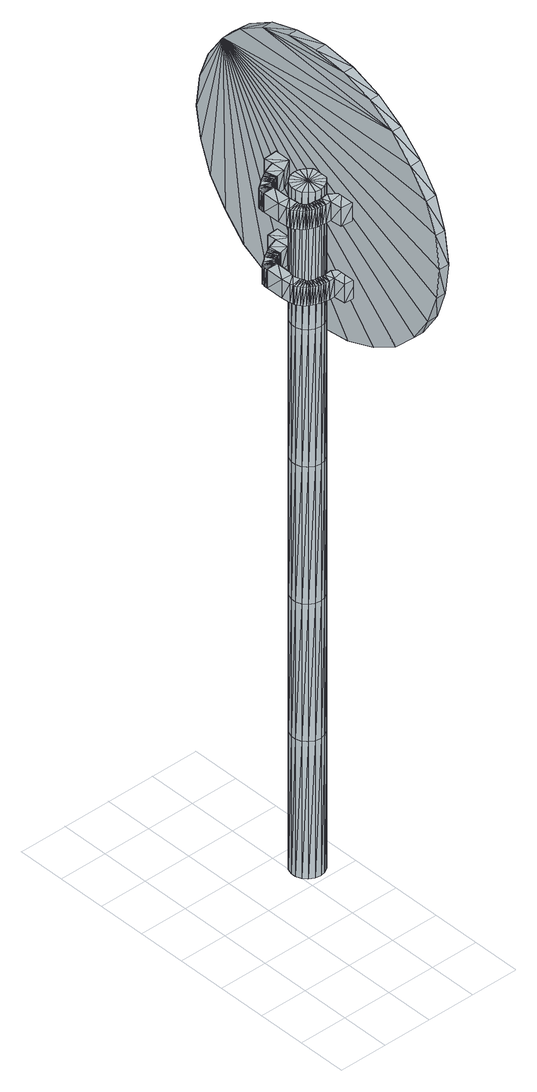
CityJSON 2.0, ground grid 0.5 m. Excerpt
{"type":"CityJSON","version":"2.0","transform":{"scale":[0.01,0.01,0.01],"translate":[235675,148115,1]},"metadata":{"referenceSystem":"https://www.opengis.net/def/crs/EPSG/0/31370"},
"CityObjects":{
"object1":{"type":"GenericCityObject","attributes":{"cluster":42,"mean_distance_to_centroid":0.117,"new_centroid_x":235675.69,"new_centroid_y":148116.11,"mean_distance_to_camera":6.34,"H1":0,"H2":0,"Z_final":111.09,"cluster2":-1,"proj_x":235676.26,"proj_y":148112.63,"id_line":64663,"bearing_l":260.76,"distance":3.53,"orientation":"right","G_obj":260.76},"geometry":[{"type":"MultiSurface","lod":"2","boundaries":[[[0,1,2]],[[2,1,3]],[[3,1,4]],[[4,1,5]],[[5,1,6]],[[1,7,6]],[[1,8,7]],[[1,9,8]],[[1,10,9]],[[1,11,10]],[[1,12,11]],[[1,13,12]],[[1,14,13]],[[15,14,1]],[[16,15,1]],[[17,16,1]],[[18,17,1]],[[0,18,1]],[[19,20,0]],[[19,0,2]],[[21,19,2]],[[21,2,3]],[[21,3,22]],[[22,3,4]],[[22,4,23]],[[23,4,5]],[[23,5,24]],[[24,5,6]],[[24,6,25]],[[25,6,7]],[[25,7,26]],[[26,7,8]],[[26,8,27]],[[8,9,27]],[[27,9,28]],[[9,10,28]],[[10,29,28]],[[10,11,29]],[[11,30,29]],[[11,12,30]],[[30,12,31]],[[31,12,13]],[[31,13,32]],[[32,13,14]],[[32,14,33]],[[33,14,15]],[[33,15,34]],[[34,15,16]],[[34,16,35]],[[35,16,17]],[[36,35,17]],[[18,36,17]],[[20,36,18]],[[20,18,0]],[[37,38,20]],[[37,20,19]],[[39,37,19]],[[21,39,19]],[[39,21,40]],[[40,21,22]],[[40,22,41]],[[41,22,23]],[[41,23,42]],[[42,23,24]],[[42,24,43]],[[43,24,25]],[[43,25,44]],[[44,25,26]],[[26,45,44]],[[26,27,45]],[[27,46,45]],[[27,28,46]],[[28,47,46]],[[28,29,47]],[[47,29,48]],[[29,30,48]],[[48,30,49]],[[49,30,31]],[[49,31,50]],[[50,31,32]],[[50,32,51]],[[51,32,33]],[[51,33,52]],[[52,33,34]],[[52,34,53]],[[53,34,35]],[[54,53,35]],[[54,35,36]],[[38,54,36]],[[38,36,20]],[[55,56,38]],[[55,38,37]],[[57,55,37]],[[57,37,39]],[[57,39,58]],[[58,39,40]],[[58,40,59]],[[59,40,41]],[[59,41,60]],[[60,41,42]],[[60,42,61]],[[61,42,43]],[[61,43,62]],[[62,43,44]],[[44,63,62]],[[44,45,63]],[[45,64,63]],[[45,46,64]],[[46,65,64]],[[46,47,65]],[[47,66,65]],[[47,48,66]],[[66,48,67]],[[67,48,49]],[[67,49,68]],[[68,49,50]],[[68,50,69]],[[69,50,51]],[[69,51,70]],[[70,51,52]],[[70,52,71]],[[71,52,53]],[[72,71,53]],[[72,53,54]],[[56,72,54]],[[56,54,38]],[[73,74,56]],[[73,56,55]],[[75,73,55]],[[75,55,57]],[[75,57,76]],[[76,57,58]],[[76,58,77]],[[77,58,59]],[[77,59,78]],[[78,59,60]],[[78,60,79]],[[79,60,61]],[[79,61,80]],[[80,61,62]],[[62,81,80]],[[62,63,81]],[[63,82,81]],[[63,64,82]],[[64,83,82]],[[64,65,83]],[[65,84,83]],[[65,66,84]],[[84,66,85]],[[85,66,67]],[[85,67,86]],[[86,67,68]],[[86,68,87]],[[87,68,69]],[[87,69,88]],[[88,69,70]],[[88,70,89]],[[89,70,71]],[[90,89,71]],[[90,71,72]],[[74,90,72]],[[74,72,56]],[[91,92,74]],[[91,74,73]],[[93,91,73]],[[93,73,75]],[[93,75,94]],[[94,75,76]],[[94,76,95]],[[95,76,77]],[[95,77,96]],[[96,77,78]],[[96,78,97]],[[97,78,79]],[[97,79,98]],[[98,79,80]],[[80,99,98]],[[80,81,99]],[[81,100,99]],[[81,82,100]],[[82,101,100]],[[82,83,101]],[[83,102,101]],[[83,84,102]],[[102,84,103]],[[103,84,85]],[[103,85,104]],[[104,85,86]],[[104,86,105]],[[105,86,87]],[[105,87,106]],[[106,87,88]],[[106,88,107]],[[107,88,89]],[[108,107,89]],[[108,89,90]],[[92,108,90]],[[92,90,74]],[[92,91,109]],[[91,93,109]],[[93,94,109]],[[94,95,109]],[[95,96,109]],[[109,96,97]],[[109,97,98]],[[109,98,99]],[[109,99,100]],[[109,100,101]],[[109,101,102]],[[109,102,103]],[[109,103,104]],[[105,109,104]],[[106,109,105]],[[107,109,106]],[[108,109,107]],[[92,109,108]],[[110,111,112]],[[113,112,114]],[[115,112,113]],[[116,112,115]],[[117,112,116]],[[118,112,117]],[[119,112,118]],[[120,112,119]],[[121,112,120]],[[122,112,121]],[[122,123,112]],[[123,110,112]],[[111,124,112]],[[124,125,112]],[[125,126,112]],[[126,127,112]],[[127,128,112]],[[128,129,112]],[[129,130,112]],[[130,131,112]],[[112,131,132]],[[131,133,132]],[[131,134,133]],[[133,134,135]],[[133,135,136]],[[135,137,136]],[[133,136,138]],[[136,139,138]],[[136,137,139]],[[137,140,139]],[[137,135,140]],[[135,141,140]],[[135,134,141]],[[134,142,141]],[[134,131,142]],[[131,143,142]],[[131,130,143]],[[143,130,144]],[[144,130,129]],[[144,129,145]],[[145,129,128]],[[145,128,146]],[[146,127,147]],[[147,127,126]],[[147,126,148]],[[148,126,125]],[[148,125,149]],[[149,125,124]],[[150,149,124]],[[150,124,111]],[[151,150,111]],[[151,111,110]],[[152,151,110]],[[152,110,123]],[[146,128,127]],[[153,123,122]],[[154,153,122]],[[154,122,121]],[[155,154,121]],[[155,121,120]],[[156,155,120]],[[156,120,119]],[[157,156,119]],[[157,119,118]],[[157,118,158]],[[158,118,117]],[[158,117,159]],[[153,152,123]],[[159,117,116]],[[159,116,160]],[[160,116,115]],[[160,115,161]],[[161,115,113]],[[161,113,162]],[[162,113,114]],[[162,114,163]],[[163,114,112]],[[163,112,164]],[[164,112,132]],[[132,165,164]],[[132,133,165]],[[133,138,165]],[[138,139,140]],[[161,162,163]],[[160,161,163]],[[159,160,163]],[[158,159,163]],[[157,158,163]],[[156,157,163]],[[155,156,163]],[[154,155,163]],[[153,154,163]],[[153,163,152]],[[152,163,151]],[[151,163,150]],[[150,163,149]],[[149,163,148]],[[148,163,147]],[[147,163,146]],[[146,163,145]],[[145,163,144]],[[144,163,143]],[[143,163,142]],[[163,164,142]],[[142,164,165]],[[142,165,141]],[[165,140,141]],[[165,138,140]],[[166,167,168]],[[168,167,169]],[[170,168,169]],[[170,169,171]],[[170,171,172]],[[172,171,173]],[[172,173,174]],[[174,173,175]],[[174,175,176]],[[176,175,177]],[[176,177,178]],[[178,177,179]],[[178,179,180]],[[180,179,181]],[[180,181,182]],[[182,181,183]],[[182,183,184]],[[184,183,185]],[[184,185,186]],[[186,185,187]],[[186,187,188]],[[188,187,189]],[[188,189,190]],[[190,189,191]],[[192,190,191]],[[192,191,193]],[[194,192,193]],[[194,193,195]],[[196,194,195]],[[196,195,197]],[[198,196,197]],[[198,197,199]],[[200,198,199]],[[200,199,201]],[[202,200,201]],[[202,201,203]],[[204,202,203]],[[204,203,205]],[[206,204,205]],[[206,205,207]],[[208,206,207]],[[208,207,209]],[[210,208,209]],[[210,209,211]],[[212,210,211]],[[212,211,213]],[[214,212,213]],[[214,213,215]],[[216,214,215]],[[216,215,217]],[[216,217,218]],[[218,217,219]],[[218,219,220]],[[220,219,221]],[[220,221,222]],[[222,221,223]],[[222,223,224]],[[224,223,225]],[[224,225,226]],[[226,225,227]],[[226,227,228]],[[228,227,229]],[[228,229,230]],[[230,229,231]],[[230,231,232]],[[232,231,233]],[[232,233,234]],[[234,233,235]],[[234,235,236]],[[236,235,237]],[[236,237,238]],[[238,237,239]],[[240,238,239]],[[240,239,241]],[[240,241,242]],[[242,241,243]],[[243,244,242]],[[243,245,244]],[[244,245,246]],[[246,245,247]],[[246,247,248]],[[248,247,249]],[[248,249,250]],[[250,249,251]],[[250,251,252]],[[252,251,253]],[[252,253,254]],[[254,253,255]],[[254,255,256]],[[256,255,257]],[[256,257,258]],[[258,257,259]],[[258,259,260]],[[260,259,261]],[[260,261,262]],[[262,261,263]],[[262,263,264]],[[264,263,265]],[[264,265,266]],[[266,265,267]],[[266,267,268]],[[268,267,269]],[[269,270,268]],[[269,271,270]],[[271,272,270]],[[271,273,272]],[[273,274,272]],[[273,275,274]],[[275,276,274]],[[275,277,276]],[[277,278,276]],[[277,279,278]],[[279,280,278]],[[279,281,280]],[[281,282,280]],[[281,283,282]],[[283,284,282]],[[283,285,284]],[[285,286,284]],[[285,287,286]],[[287,288,286]],[[287,289,288]],[[289,290,288]],[[289,291,290]],[[290,291,292]],[[292,291,293]],[[292,293,294]],[[294,293,295]],[[294,295,296]],[[296,295,297]],[[296,297,298]],[[298,297,299]],[[298,299,300]],[[300,299,301]],[[300,301,302]],[[302,301,303]],[[302,303,304]],[[304,303,305]],[[304,305,306]],[[306,305,307]],[[306,307,308]],[[308,307,309]],[[308,309,310]],[[310,309,311]],[[310,311,312]],[[312,311,313]],[[313,166,312]],[[313,167,166]],[[169,167,313]],[[169,313,171]],[[171,313,311]],[[173,171,311]],[[173,311,309]],[[175,173,309]],[[175,309,307]],[[177,175,307]],[[177,307,305]],[[179,177,305]],[[179,305,303]],[[181,179,303]],[[181,303,301]],[[183,181,301]],[[183,301,299]],[[183,299,297]],[[185,183,297]],[[185,297,295]],[[187,185,295]],[[187,295,293]],[[189,187,293]],[[189,293,291]],[[189,291,289]],[[189,289,287]],[[191,189,287]],[[191,287,285]],[[193,191,285]],[[195,193,285]],[[195,285,283]],[[197,195,283]],[[199,197,283]],[[201,199,283]],[[201,283,281]],[[203,201,281]],[[205,203,281]],[[205,281,279]],[[205,279,207]],[[207,279,209]],[[209,279,277]],[[209,277,211]],[[211,277,275]],[[211,275,213]],[[213,275,273]],[[213,273,215]],[[215,273,271]],[[215,271,217]],[[217,271,219]],[[219,271,269]],[[219,269,221]],[[221,269,223]],[[223,269,267]],[[223,267,225]],[[225,267,265]],[[225,265,227]],[[227,265,263]],[[227,263,229]],[[229,263,261]],[[229,261,231]],[[231,261,259]],[[231,259,257]],[[231,257,233]],[[233,257,255]],[[233,255,235]],[[235,255,253]],[[235,253,237]],[[253,251,237]],[[237,251,249]],[[237,249,239]],[[249,247,239]],[[239,247,245]],[[239,245,241]],[[241,245,243]],[[240,242,244]],[[168,312,166]],[[170,312,168]],[[170,310,312]],[[172,310,170]],[[172,308,310]],[[174,308,172]],[[174,306,308]],[[176,306,174]],[[176,304,306]],[[178,304,176]],[[178,302,304]],[[180,302,178]],[[180,300,302]],[[182,300,180]],[[182,298,300]],[[182,296,298]],[[184,296,182]],[[184,294,296]],[[186,294,184]],[[186,292,294]],[[188,292,186]],[[188,290,292]],[[188,288,290]],[[188,286,288]],[[190,286,188]],[[190,284,286]],[[192,284,190]],[[194,284,192]],[[194,282,284]],[[196,282,194]],[[198,282,196]],[[200,282,198]],[[200,280,282]],[[202,280,200]],[[204,280,202]],[[204,278,280]],[[204,206,278]],[[206,208,278]],[[208,276,278]],[[208,210,276]],[[210,274,276]],[[210,212,274]],[[212,272,274]],[[212,214,272]],[[214,270,272]],[[214,216,270]],[[216,218,270]],[[218,268,270]],[[218,220,268]],[[220,222,268]],[[222,266,268]],[[222,224,266]],[[224,264,266]],[[224,226,264]],[[226,262,264]],[[226,228,262]],[[228,260,262]],[[228,230,260]],[[230,258,260]],[[230,256,258]],[[230,232,256]],[[232,254,256]],[[232,234,254]],[[234,252,254]],[[234,236,252]],[[252,236,250]],[[236,248,250]],[[236,238,248]],[[248,238,246]],[[238,244,246]],[[238,240,244]],[[314,315,316]],[[316,315,317]],[[318,316,317]],[[318,317,319]],[[318,319,320]],[[320,319,321]],[[320,321,322]],[[322,321,323]],[[322,323,324]],[[324,323,325]],[[324,325,326]],[[326,325,327]],[[326,327,328]],[[328,327,329]],[[328,329,330]],[[330,329,331]],[[330,331,332]],[[332,331,333]],[[332,333,334]],[[334,333,335]],[[334,335,336]],[[336,335,337]],[[336,337,338]],[[338,337,339]],[[340,338,339]],[[340,339,341]],[[342,340,341]],[[342,341,343]],[[344,342,343]],[[344,343,345]],[[346,344,345]],[[346,345,347]],[[348,346,347]],[[348,347,349]],[[350,348,349]],[[350,349,351]],[[352,350,351]],[[352,351,353]],[[354,352,353]],[[354,353,355]],[[356,354,355]],[[356,355,357]],[[358,356,357]],[[358,357,359]],[[360,358,359]],[[360,359,361]],[[362,360,361]],[[362,361,363]],[[364,362,363]],[[364,363,365]],[[364,365,366]],[[366,365,367]],[[366,367,368]],[[368,367,369]],[[368,369,370]],[[370,369,371]],[[370,371,372]],[[372,371,373]],[[372,373,374]],[[374,373,375]],[[374,375,376]],[[376,375,377]],[[376,377,378]],[[378,377,379]],[[378,379,380]],[[380,379,381]],[[380,381,382]],[[382,381,383]],[[382,383,384]],[[384,383,385]],[[384,385,386]],[[386,385,387]],[[388,386,387]],[[388,387,389]],[[388,389,390]],[[390,389,391]],[[391,392,390]],[[391,393,392]],[[392,393,394]],[[394,393,395]],[[394,395,396]],[[396,395,397]],[[396,397,398]],[[398,397,399]],[[398,399,400]],[[400,399,401]],[[400,401,402]],[[402,401,403]],[[402,403,404]],[[404,403,405]],[[404,405,406]],[[406,405,407]],[[406,407,408]],[[408,407,409]],[[408,409,410]],[[410,409,411]],[[410,411,412]],[[412,411,413]],[[412,413,414]],[[414,413,415]],[[414,415,416]],[[416,415,417]],[[417,418,416]],[[417,419,418]],[[419,420,418]],[[419,421,420]],[[421,422,420]],[[421,423,422]],[[423,424,422]],[[423,425,424]],[[425,426,424]],[[425,427,426]],[[427,428,426]],[[427,429,428]],[[429,430,428]],[[429,431,430]],[[431,432,430]],[[431,433,432]],[[433,434,432]],[[433,435,434]],[[435,436,434]],[[435,437,436]],[[437,438,436]],[[437,439,438]],[[438,439,440]],[[440,439,441]],[[440,441,442]],[[442,441,443]],[[442,443,444]],[[444,443,445]],[[444,445,446]],[[446,445,447]],[[446,447,448]],[[448,447,449]],[[448,449,450]],[[450,449,451]],[[450,451,452]],[[452,451,453]],[[452,453,454]],[[454,453,455]],[[454,455,456]],[[456,455,457]],[[456,457,458]],[[458,457,459]],[[458,459,460]],[[460,459,461]],[[461,314,460]],[[461,315,314]],[[317,315,461]],[[317,461,319]],[[319,461,459]],[[321,319,459]],[[321,459,457]],[[323,321,457]],[[323,457,455]],[[325,323,455]],[[325,455,453]],[[327,325,453]],[[327,453,451]],[[329,327,451]],[[329,451,449]],[[331,329,449]],[[331,449,447]],[[331,447,445]],[[333,331,445]],[[333,445,443]],[[335,333,443]],[[335,443,441]],[[337,335,441]],[[337,441,439]],[[337,439,437]],[[337,437,435]],[[339,337,435]],[[339,435,433]],[[341,339,433]],[[343,341,433]],[[343,433,431]],[[345,343,431]],[[347,345,431]],[[349,347,431]],[[349,431,429]],[[351,349,429]],[[353,351,429]],[[353,429,427]],[[353,427,355]],[[355,427,357]],[[357,427,425]],[[357,425,359]],[[359,425,423]],[[359,423,361]],[[361,423,421]],[[361,421,363]],[[363,421,419]],[[363,419,365]],[[365,419,367]],[[367,419,417]],[[367,417,369]],[[369,417,371]],[[371,417,415]],[[371,415,373]],[[373,415,413]],[[373,413,375]],[[375,413,411]],[[375,411,377]],[[377,411,409]],[[377,409,379]],[[379,409,407]],[[379,407,405]],[[379,405,381]],[[381,405,403]],[[381,403,383]],[[383,403,401]],[[383,401,385]],[[401,399,385]],[[385,399,397]],[[385,397,387]],[[397,395,387]],[[387,395,393]],[[387,393,389]],[[389,393,391]],[[388,390,392]],[[316,460,314]],[[318,460,316]],[[318,458,460]],[[320,458,318]],[[320,456,458]],[[322,456,320]],[[322,454,456]],[[324,454,322]],[[324,452,454]],[[326,452,324]],[[326,450,452]],[[328,450,326]],[[328,448,450]],[[330,448,328]],[[330,446,448]],[[330,444,446]],[[332,444,330]],[[332,442,444]],[[334,442,332]],[[334,440,442]],[[336,440,334]],[[336,438,440]],[[336,436,438]],[[336,434,436]],[[338,434,336]],[[338,432,434]],[[340,432,338]],[[342,432,340]],[[342,430,432]],[[344,430,342]],[[346,430,344]],[[348,430,346]],[[348,428,430]],[[350,428,348]],[[352,428,350]],[[352,426,428]],[[352,354,426]],[[354,356,426]],[[356,424,426]],[[356,358,424]],[[358,422,424]],[[358,360,422]],[[360,420,422]],[[360,362,420]],[[362,418,420]],[[362,364,418]],[[364,366,418]],[[366,416,418]],[[366,368,416]],[[368,370,416]],[[370,414,416]],[[370,372,414]],[[372,412,414]],[[372,374,412]],[[374,410,412]],[[374,376,410]],[[376,408,410]],[[376,378,408]],[[378,406,408]],[[378,404,406]],[[378,380,404]],[[380,402,404]],[[380,382,402]],[[382,400,402]],[[382,384,400]],[[400,384,398]],[[384,396,398]],[[384,386,396]],[[396,386,394]],[[386,392,394]],[[386,388,392]]]}]}
},
"vertices":[
[115,188,1],[115,171,1],[109,187,1],[104,184,1],[100,180,1],[98,174,1],[98,169,1],[100,163,1],[104,159,1],[109,156,1],[115,155,1],[120,156,1],[125,159,1],[129,163,1],[131,169,1],[131,174,1],[129,180,1],[125,184,1],[120,187,1],[109,187,150],[115,188,150],[104,184,150],[100,180,150],[98,174,150],[98,169,150],[100,163,150],[104,159,150],[109,156,150],[115,155,150],[120,156,150],[125,159,150],[129,163,150],[131,169,150],[131,174,150],[129,180,150],[125,184,150],[120,187,150],[109,187,299],[115,188,299],[104,184,299],[100,180,299],[98,174,299],[98,169,299],[100,163,299],[104,159,299],[109,156,299],[115,155,299],[120,156,299],[125,159,299],[129,163,299],[131,169,299],[131,174,299],[129,180,299],[125,184,299],[120,187,299],[109,187,448],[115,188,448],[104,184,448],[100,180,448],[98,174,448],[98,169,448],[100,163,448],[104,159,448],[109,156,448],[115,155,448],[120,156,448],[125,159,448],[129,163,448],[131,169,448],[131,174,448],[129,180,448],[125,184,448],[120,187,448],[109,187,597],[115,188,597],[104,184,597],[100,180,597],[98,174,597],[98,169,597],[100,163,597],[104,159,597],[109,156,597],[115,155,597],[120,156,597],[125,159,597],[129,163,597],[131,169,597],[131,174,597],[129,180,597],[125,184,597],[120,187,597],[109,187,746],[115,188,746],[104,184,746],[100,180,746],[98,174,746],[98,169,746],[100,163,746],[104,159,746],[109,156,746],[115,155,746],[120,156,746],[125,159,746],[129,163,746],[131,169,746],[131,174,746],[129,180,746],[125,184,746],[120,187,746],[115,171,746],[132,108,593],[132,80,610],[128,292,822],[129,322,763],[128,310,794],[129,326,728],[130,322,694],[130,310,662],[131,292,634],[131,269,610],[132,241,593],[132,209,581],[132,175,577],[132,140,581],[132,57,634],[131,39,662],[131,28,694],[130,24,728],[130,28,763],[129,39,794],[128,57,822],[128,80,846],[127,269,846],[127,241,864],[128,108,864],[127,140,875],[127,209,875],[127,175,879],[137,209,875],[138,175,879],[138,140,875],[138,108,864],[138,80,846],[139,57,823],[140,39,795],[140,28,763],[141,24,728],[141,28,694],[142,39,662],[142,57,634],[143,80,611],[143,108,593],[143,140,581],[143,175,577],[143,209,581],[142,241,593],[142,269,611],[141,292,634],[141,310,662],[140,322,694],[140,326,728],[139,322,763],[139,310,795],[138,292,823],[138,269,846],[138,241,864],[136,227,652],[136,227,632],[119,226,652],[119,226,632],[120,217,652],[120,217,632],[109,213,652],[109,213,632],[107,212,652],[107,212,632],[105,211,652],[105,211,632],[103,210,652],[103,210,632],[102,209,652],[102,209,632],[100,208,652],[100,208,632],[98,207,652],[98,207,632],[97,206,652],[97,206,632],[92,202,652],[92,202,632],[90,201,652],[90,201,632],[89,200,652],[89,200,632],[88,199,652],[88,199,632],[88,197,652],[88,197,632],[87,195,652],[87,195,632],[87,193,652],[87,193,632],[87,192,652],[87,192,632],[87,174,652],[87,174,632],[88,165,652],[88,165,632],[89,162,652],[89,162,632],[89,160,652],[89,160,632],[90,158,652],[90,158,632],[92,156,652],[92,156,632],[93,154,652],[93,154,632],[95,152,652],[95,152,632],[97,151,652],[97,151,632],[98,150,652],[98,150,632],[100,149,652],[100,149,632],[102,148,652],[102,148,632],[105,147,652],[105,147,632],[107,146,652],[107,146,632],[110,146,652],[110,146,632],[112,146,652],[112,146,632],[115,145,652],[115,145,632],[121,145,652],[121,145,632],[122,133,652],[122,133,632],[136,132,652],[136,132,632],[136,148,652],[136,148,632],[126,155,652],[126,155,632],[118,154,652],[118,154,632],[116,154,652],[116,154,632],[115,154,652],[115,154,632],[113,155,652],[113,155,632],[111,155,652],[111,155,632],[110,155,652],[110,155,632],[108,155,652],[108,155,632],[106,156,652],[106,156,632],[105,156,652],[105,156,632],[103,157,652],[103,157,632],[102,158,652],[102,158,632],[101,159,652],[101,159,632],[101,161,652],[101,161,632],[100,162,652],[100,162,632],[100,164,652],[100,164,632],[99,173,652],[99,173,632],[99,192,652],[99,192,632],[99,193,652],[99,193,632],[99,194,652],[99,194,632],[100,195,652],[100,195,632],[100,196,652],[100,196,632],[101,197,652],[101,197,632],[102,198,652],[102,198,632],[103,198,652],[103,198,632],[104,199,652],[104,199,632],[105,199,652],[105,199,632],[106,200,652],[106,200,632],[107,200,652],[107,200,632],[109,201,652],[109,201,632],[110,201,652],[110,201,632],[111,201,652],[111,201,632],[121,203,652],[121,203,632],[133,210,652],[133,210,632],[132,227,737],[132,227,717],[115,226,737],[115,226,717],[116,217,737],[116,217,717],[104,213,737],[104,213,717],[103,212,737],[103,212,717],[101,211,737],[101,211,717],[99,210,737],[99,210,717],[98,209,737],[98,209,717],[96,208,737],[96,208,717],[94,207,737],[94,207,717],[93,206,737],[93,206,717],[88,202,737],[88,202,717],[86,201,737],[86,201,717],[85,200,737],[85,200,717],[84,199,737],[84,199,717],[83,197,737],[83,197,717],[83,195,737],[83,195,717],[83,193,737],[83,193,717],[83,192,737],[83,192,717],[83,174,737],[83,174,717],[84,165,737],[84,165,717],[85,162,737],[85,162,717],[85,160,737],[85,160,717],[86,158,737],[86,158,717],[88,156,737],[88,156,717],[89,154,737],[89,154,717],[91,152,737],[91,152,717],[93,151,737],[93,151,717],[94,150,737],[94,150,717],[96,149,737],[96,149,717],[98,148,737],[98,148,717],[101,147,737],[101,147,717],[103,146,737],[103,146,717],[106,146,737],[106,146,717],[108,146,737],[108,146,717],[111,145,737],[111,145,717],[117,145,737],[117,145,717],[118,133,737],[118,133,717],[132,132,737],[132,132,717],[132,148,737],[132,148,717],[122,155,737],[122,155,717],[114,154,737],[114,154,717],[112,154,737],[112,154,717],[111,154,737],[111,154,717],[109,155,737],[109,155,717],[107,155,737],[107,155,717],[105,155,737],[105,155,717],[104,155,737],[104,155,717],[102,156,737],[102,156,717],[101,156,737],[101,156,717],[99,157,737],[99,157,717],[98,158,737],[98,158,717],[97,159,737],[97,159,717],[97,161,737],[97,161,717],[96,162,737],[96,162,717],[96,164,737],[96,164,717],[95,173,737],[95,173,717],[95,192,737],[95,192,717],[95,193,737],[95,193,717],[95,194,737],[95,194,717],[96,195,737],[96,195,717],[96,196,737],[96,196,717],[97,197,737],[97,197,717],[98,198,737],[98,198,717],[99,198,737],[99,198,717],[100,199,737],[100,199,717],[101,199,737],[101,199,717],[102,200,737],[102,200,717],[103,200,737],[103,200,717],[105,201,737],[105,201,717],[106,201,737],[106,201,717],[107,201,737],[107,201,717],[117,203,737],[117,203,717],[129,210,737],[129,210,717]
]}
